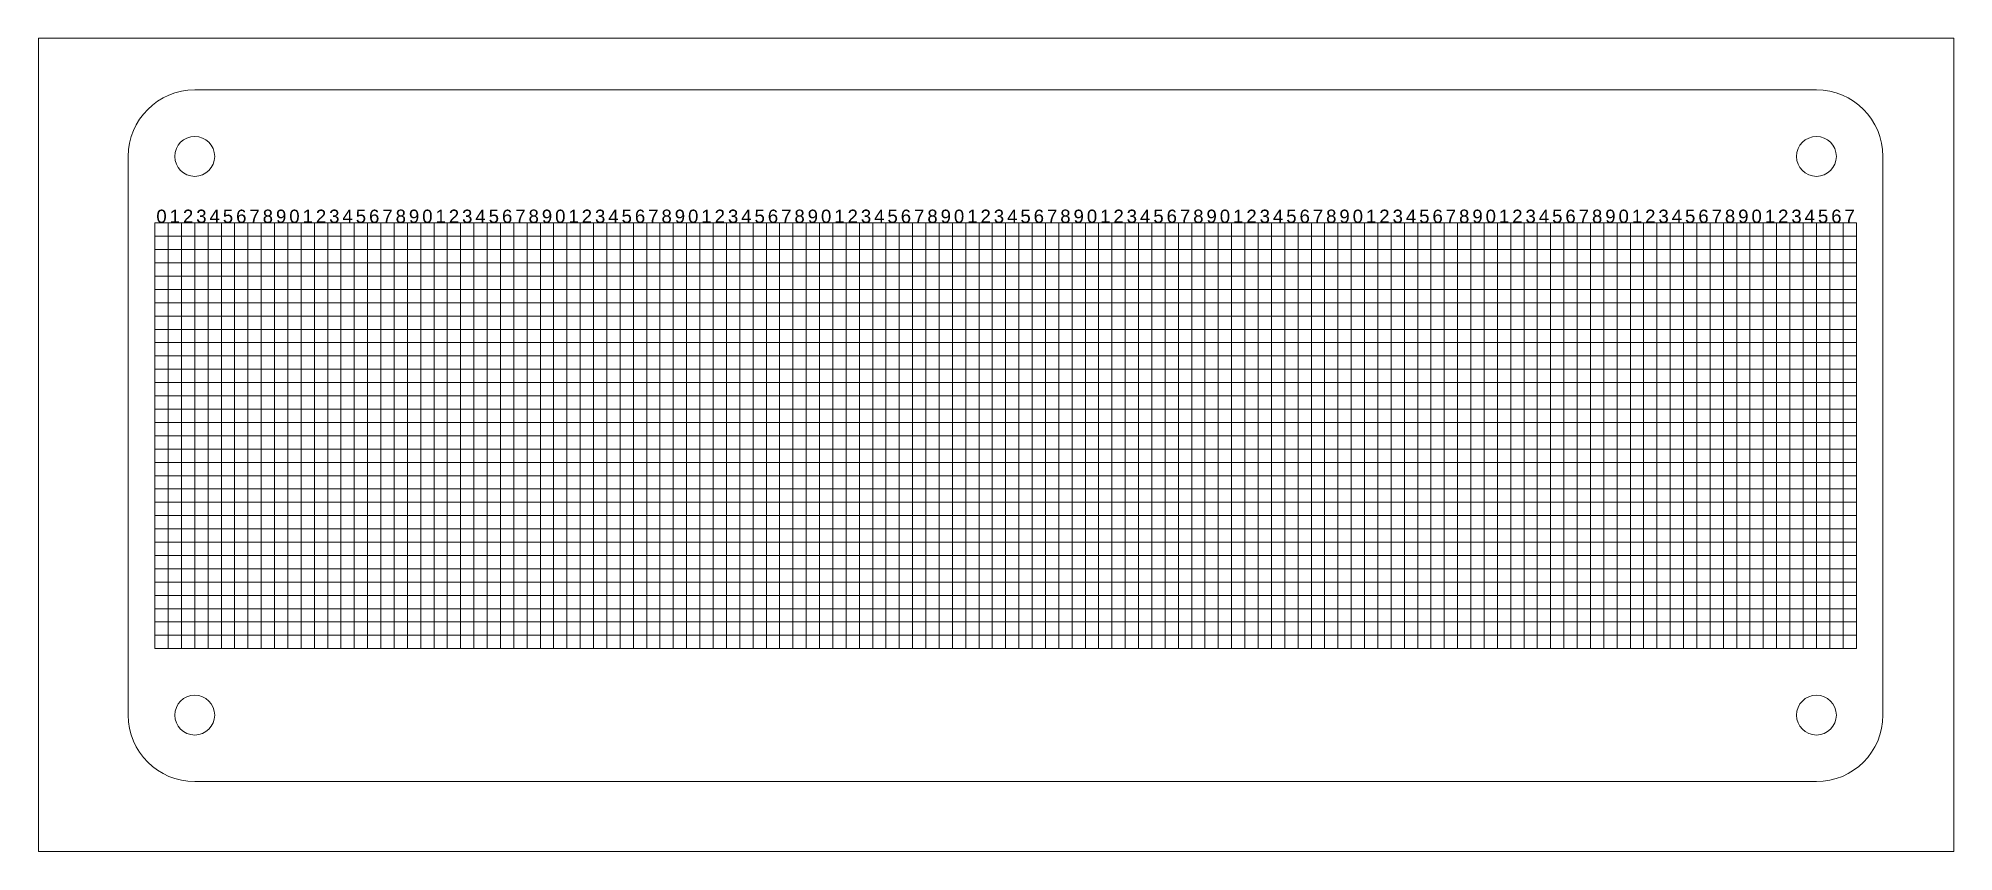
# Paper-space layout 'Layout1' of a CAD drawing. Header units: millimetres. Extents: x 70 to 214, y 62 to 124.
# The model-space entities are those that its viewports show. They can reach past a viewport. Long polylines and large blocks are cut down to what shows.
import ezdxf
from ezdxf.enums import TextEntityAlignment as Align

# ---------------------------------------------------------------- set-up
doc = ezdxf.new("R2010")
doc.units = ezdxf.units.MM
doc.layers.get('0').update_dxf_attribs({"lineweight": 5})
doc.styles.get("Standard").update_dxf_attribs({"font": 'Arial.ttf'})

# ---------------------------------------------------------------- blocks, each defined once
blk = doc.blocks.new('*U1')
blk.add_line((-64, 0), (64, 0))
blk = doc.blocks.new('*U2')
at = {"color": 0, "linetype": 'ByBlock', "lineweight": -2, "transparency": 16777216}
for p in [(0, 31), (0, 30), (0, 29), (0, 28), (0, 27), (0, 26), (0, 25), (0, 24), (0, 23), (0, 22), (0, 21), (0, 20), (0, 19), (0, 18), (0, 17), (0, 16), (0, 15), (0, 14), (0, 13), (0, 12), (0, 11), (0, 10), (0, 9), (0, 8), (0, 7), (0, 6), (0, 5), (0, 4), (0, 3), (0, 2), (0, 1), (0, 0)]:
    blk.add_blockref('*U1', p, dxfattribs=at)
blk = doc.blocks.new('*U3')
blk.add_line((0, -16), (0, 16))
blk = doc.blocks.new('*U4')
at = {"color": 0, "linetype": 'ByBlock', "lineweight": -2, "transparency": 16777216}
for p in [(-127, 0), (-126, 0), (-125, 0), (-124, 0), (-123, 0), (-122, 0), (-121, 0), (-120, 0), (-119, 0), (-118, 0), (-117, 0), (-116, 0), (-115, 0), (-114, 0), (-113, 0), (-112, 0), (-111, 0), (-110, 0), (-109, 0), (-108, 0), (-107, 0), (-106, 0), (-105, 0), (-104, 0), (-103, 0), (-102, 0), (-101, 0), (-100, 0), (-99, 0), (-98, 0), (-97, 0), (-96, 0), (-95, 0), (-94, 0), (-93, 0), (-92, 0), (-91, 0), (-90, 0), (-89, 0), (-88, 0), (-87, 0), (-86, 0), (-85, 0), (-84, 0), (-83, 0), (-82, 0), (-81, 0), (-80, 0), (-79, 0), (-78, 0), (-77, 0), (-76, 0), (-75, 0), (-74, 0), (-73, 0), (-72, 0), (-71, 0), (-70, 0), (-69, 0), (-68, 0), (-67, 0), (-66, 0), (-65, 0), (-64, 0), (-63, 0), (-62, 0), (-61, 0), (-60, 0), (-59, 0), (-58, 0), (-57, 0), (-56, 0), (-55, 0), (-54, 0), (-53, 0), (-52, 0), (-51, 0), (-50, 0), (-49, 0), (-48, 0), (-47, 0), (-46, 0), (-45, 0), (-44, 0), (-43, 0), (-42, 0), (-41, 0), (-40, 0), (-39, 0), (-38, 0), (-37, 0), (-36, 0), (-35, 0), (-34, 0), (-33, 0), (-32, 0), (-31, 0), (-30, 0), (-29, 0), (-28, 0), (-27, 0), (-26, 0), (-25, 0), (-24, 0), (-23, 0), (-22, 0), (-21, 0), (-20, 0), (-19, 0), (-18, 0), (-17, 0), (-16, 0), (-15, 0), (-14, 0), (-13, 0), (-12, 0), (-11, 0), (-10, 0), (-9, 0), (-8, 0), (-7, 0), (-6, 0), (-5, 0), (-4, 0), (-3, 0), (-2, 0), (-1, 0), (0, 0)]:
    blk.add_blockref('*U3', p, dxfattribs=at)

msp = doc.modelspace()

# ---------------------------------------------------------------- linework, layer by layer
at = {"lineweight": 20}
for p, q in [((3.5, 42.79), (125.5, 42.79)), ((-1.5, 37.79), (-1.5, -4.21)), ((130.5, 37.79), (130.5, -4.21)), ((125.5, -9.21), (3.5, -9.21))]:
    msp.add_line(p, q, dxfattribs=at)
at = {"color": 253, "lineweight": 5}
for p in [(0.5, 0.79), (128.5, 32.79)]:
    msp.add_line(p, (0.5, 32.79), dxfattribs=at)
msp.add_line((0.5, 32.79), (1.5, 32.79))
at = {"lineweight": 20}
for centre in [(3.5, 37.79), (125.5, 37.79), (3.5, -4.21), (125.5, -4.21)]:
    msp.add_circle(centre, 1.5, dxfattribs=at)
for centre, start, end in [((3.5, 37.79), 90, 180), ((125.5, 37.79), 0, 90), ((3.5, -4.21), 180, 270), ((125.5, -4.21), 270, 0)]:
    msp.add_arc(centre, 5, start, end, dxfattribs=at)

# ---------------------------------------------------------------- block references
at = {"color": 253, "lineweight": 5}
for name, p in [('*U2', (64.5, 0.79)), ('*U4', (128.5, 16.79))]:
    msp.add_blockref(name, p, dxfattribs=at)

# ---------------------------------------------------------------- texts
for s, p in [('0', (1, 32.79)), ('1', (2, 32.79)), ('2', (3, 32.79)), ('3', (4, 32.79)), ('4', (5, 32.79)), ('5', (6, 32.79)), ('6', (7, 32.79)), ('7', (8, 32.79)), ('8', (9, 32.79)), ('9', (10, 32.79)), ('0', (11, 32.79)), ('1', (12, 32.79)), ('2', (13, 32.79)), ('3', (14, 32.79)), ('4', (15, 32.79)), ('5', (16, 32.79)), ('6', (17, 32.79)), ('7', (18, 32.79)), ('8', (19, 32.79)), ('9', (20, 32.79)), ('0', (21, 32.79)), ('1', (22, 32.79)), ('2', (23, 32.79)), ('3', (24, 32.79)), ('4', (25, 32.79)), ('5', (26, 32.79)), ('6', (27, 32.79)), ('7', (28, 32.79)), ('8', (29, 32.79)), ('9', (30, 32.79)), ('0', (31, 32.79)), ('1', (32, 32.79)), ('2', (33, 32.79)), ('3', (34, 32.79)), ('4', (35, 32.79)), ('5', (36, 32.79)), ('6', (37, 32.79)), ('7', (38, 32.79)), ('8', (39, 32.79)), ('9', (40, 32.79)), ('0', (41, 32.79)), ('1', (42, 32.79)), ('2', (43, 32.79)), ('3', (44, 32.79)), ('4', (45, 32.79)), ('5', (46, 32.79)), ('6', (47, 32.79)), ('7', (48, 32.79)), ('8', (49, 32.79)), ('9', (50, 32.79)), ('0', (51, 32.79)), ('1', (52, 32.79)), ('2', (53, 32.79)), ('3', (54, 32.79)), ('4', (55, 32.79)), ('5', (56, 32.79)), ('6', (57, 32.79)), ('7', (58, 32.79)), ('8', (59, 32.79)), ('9', (60, 32.79)), ('0', (61, 32.79)), ('1', (62, 32.79)), ('2', (63, 32.79)), ('3', (64, 32.79)), ('4', (65, 32.79)), ('5', (66, 32.79)), ('6', (67, 32.79)), ('7', (68, 32.79)), ('8', (69, 32.79)), ('9', (70, 32.79)), ('0', (71, 32.79)), ('1', (72, 32.79)), ('2', (73, 32.79)), ('3', (74, 32.79)), ('4', (75, 32.79)), ('5', (76, 32.79)), ('6', (77, 32.79)), ('7', (78, 32.79)), ('8', (79, 32.79)), ('9', (80, 32.79)), ('0', (81, 32.79)), ('1', (82, 32.79)), ('2', (83, 32.79)), ('3', (84, 32.79)), ('4', (85, 32.79)), ('5', (86, 32.79)), ('6', (87, 32.79)), ('7', (88, 32.79)), ('8', (89, 32.79)), ('9', (90, 32.79)), ('0', (91, 32.79)), ('1', (92, 32.79)), ('2', (93, 32.79)), ('3', (94, 32.79)), ('4', (95, 32.79)), ('5', (96, 32.79)), ('6', (97, 32.79)), ('7', (98, 32.79)), ('8', (99, 32.79)), ('9', (100, 32.79)), ('0', (101, 32.79)), ('1', (102, 32.79)), ('2', (103, 32.79)), ('3', (104, 32.79)), ('4', (105, 32.79)), ('5', (106, 32.79)), ('6', (107, 32.79)), ('7', (108, 32.79)), ('8', (109, 32.79)), ('9', (110, 32.79)), ('0', (111, 32.79)), ('1', (112, 32.79)), ('2', (113, 32.79)), ('3', (114, 32.79)), ('4', (115, 32.79)), ('5', (116, 32.79)), ('6', (117, 32.79)), ('7', (118, 32.79)), ('8', (119, 32.79)), ('9', (120, 32.79)), ('0', (121, 32.79)), ('1', (122, 32.79)), ('2', (123, 32.79)), ('3', (124, 32.79)), ('4', (125, 32.79)), ('5', (126, 32.79)), ('6', (127, 32.79)), ('7', (128, 32.79))]:
    msp.add_text(s, height=1).set_placement(p, align=Align.CENTER)

psp = doc.layouts.get("Layout1")

# ---------------------------------------------------------------- viewports
at = {"layer": '0'}
psp.add_viewport(center=(142.28, 93.01), size=(144.09, 61.1431), view_center_point=(63.78, 16.1), view_height=61.1431, dxfattribs=at)

doc.saveas('drawing.dxf')
